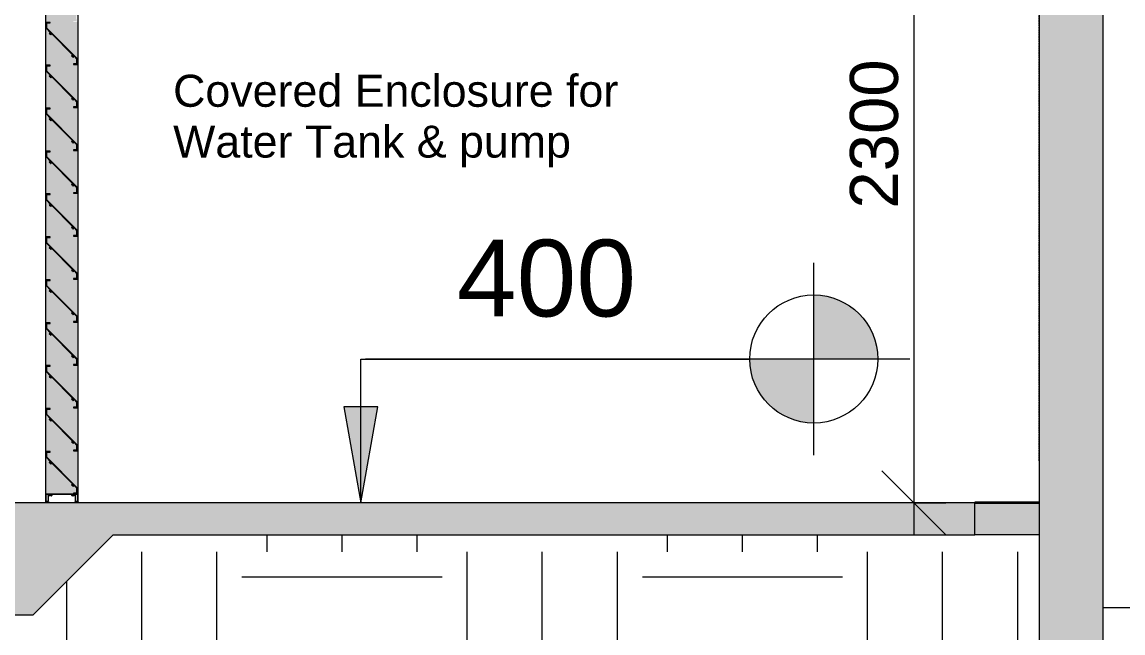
# Model space of a CAD drawing. Header units: millimetres. Extents: x -25665 to 25841, y -6376 to 15610.
# Drawn here: x 9747 to 13184, y -7 to 1902 of the extents above; entities that cross this region are included whole.
import ezdxf

# ---------------------------------------------------------------- set-up
doc = ezdxf.new("R2010")
doc.units = ezdxf.units.MM
doc.linetypes.add('Hidden', pattern=[7.14375, 4.7625, -2.38125])
for name, color, linetype, lineweight in [('A-ANNO-DIMS', 211, 'Continuous', 9), ('A-ANNO-DIMS-100', 211, 'Continuous', 9), ('A-DETL-GENF', 92, 'Continuous', 9), ('A-DETL-HDLN', 90, 'Hidden', 9), ('A-DETL-THIN', 151, 'Continuous', 9), ('A-FLOR', 192, 'Continuous', 9), ('A-FLOR-PATT', 8, 'Continuous', 35), ('A-GLAZ', 151, 'Continuous', 9), ('A-WALL', 113, 'Continuous', 9), ('G-ANNO-DIMS', 111, 'Continuous', 9), ('G-ANNO-TEXT', 231, 'Continuous', 9)]:
    doc.layers.add(name, color=color, linetype=linetype, lineweight=lineweight)
doc.styles.add('Arial_2', font='arial.ttf', dxfattribs={"height": 240})
doc.styles.add('Arial_4', font='arial.ttf', dxfattribs={"height": 150})
doc.styles.add('Arial_7', font='arial.ttf', dxfattribs={"height": 100})
doc.dimstyles.new('100', dxfattribs={"dimscale": 304.8, "dimtxt": 153.03891, "dimasz": 0.656168, "dimexe": 0.328084, "dimexo": 0.0625, "dimgap": 0.016404, "dimtad": 1, "dimdec": 0, "dimzin": 0, "dimdsep": 46, "dimtxsty": 'Arial_4', "dimblk1": 'OBLIQUE', "dimblk2": 'OBLIQUE', "dimsah": 1, "dimcen": 0.09, "dimdle": 0.328084, "dimazin": 0, "dimtfac": 1, "dimtdec": 4, "dimtix": 1, "dimtmove": 0, "dimatfit": 3, "dimfxl": 0.328084, "dimfxlon": 1, "dimtvp": 1, "dimtolj": 1, "dimtzin": 0, "dimarcsym": 2})

# ---------------------------------------------------------------- blocks, each defined once
blk = doc.blocks.new('415_Series_Aluminium_Louvres_3183 - 875-675922-Section - D')
at = {"layer": 'A-GLAZ', "lineweight": 18}
h = blk.add_hatch(color=50, dxfattribs=at)
h.paths.add_polyline_path([(9827, 405.3), (9829.6, 405.3), (9829.6, 426.1), (9822.9, 426.1), (9822.9, 405.3)])
h.paths.add_polyline_path([(9822.9, 2573.9), (9829.6, 2573.9), (9829.6, 2594.7), (9822.9, 2594.7), (9822.9, 2577.7)])
h = blk.add_hatch(color=50, dxfattribs=at)
h.paths.add_polyline_path([(9913.2, 405.3), (9919.9, 405.3), (9919.9, 426.1), (9913.2, 426.1), (9913.2, 419.4)])
h.paths.add_polyline_path([(9919.9, 2573.9), (9919.9, 2594.7), (9913.2, 2594.7), (9913.2, 2573.9), (9916.2, 2573.9)])
h = blk.add_hatch(color=50, dxfattribs=at)
h.paths.add_polyline_path([(9910, 454.2), (9906.8, 451), (9907.7, 453.9)])
h.paths.add_polyline_path([(9905.1, 459.1), (9904.8, 456.5), (9902, 455.9)])
h.paths.add_polyline_path([(9825.1, 542.2), (9832.1, 532.3), (9823.1, 542.2), (9823.1, 560.4), (9835.1, 560.4), (9835.1, 558.4), (9825.1, 558.4)])
h.paths.add_polyline_path([(9919.6, 447.4), (9902, 462.2), (9835.3, 529.7), (9825.9, 541.4), (9917.6, 449.4)])
h.paths.add_polyline_path([(9820.6, 428.4), (9907.6, 428.4), (9907.7, 430.4), (9917.6, 430.4), (9916.7, 447.4), (9910.7, 454.2), (9919.6, 446.6), (9919.9, 428.4), (9922.2, 428.4), (9922.2, 2571.6), (9835.1, 2571.6), (9835.1, 2569.6), (9825.1, 2569.6), (9825.7, 2552.6), (9832.1, 2543.5), (9823.1, 2553.4), (9822.9, 2571.6), (9820.6, 2571.6), (9820.6, 521.8)])
h.paths.add_polyline_path([(9837, 521.1), (9837.5, 524), (9840.1, 524.3), (9837.6, 521.8)])
h.paths.add_polyline_path([(9832.1, 526), (9835.3, 529.1), (9834.9, 526.5)])
h.paths.add_polyline_path([(9910, 588.3), (9906.8, 585.1), (9907.7, 588)])
h.paths.add_polyline_path([(9905.1, 593.1), (9904.8, 590.5), (9902, 590)])
h.paths.add_polyline_path([(9825.1, 676.3), (9833.3, 665.2), (9823.1, 676.3), (9823.1, 694.5), (9835.1, 694.5), (9835.1, 692.5), (9825.1, 692.5)])
h.paths.add_polyline_path([(9919.6, 581.5), (9904.8, 593.5), (9834.1, 665.2), (9825.9, 675.5), (9917.6, 583.5)])
h.paths.add_polyline_path([(9907.6, 562.5), (9907.6, 564.5), (9917.6, 564.5), (9916.7, 581.5), (9910.7, 588.3), (9919.6, 580.7), (9919.6, 562.5), (9916.2, 562.5)])
h.paths.add_polyline_path([(9837, 655.2), (9837.5, 658), (9840.1, 658.4)])
h.paths.add_polyline_path([(9832.1, 660.1), (9835.3, 663.2), (9834.9, 660.6)])
h.paths.add_polyline_path([(9910, 722.4), (9906.8, 719.2), (9907.7, 722.1)])
h.paths.add_polyline_path([(9905.1, 727.2), (9904.8, 724.6), (9902, 724.1)])
h.paths.add_polyline_path([(9825.1, 810.4), (9832.1, 800.5), (9823.1, 810.4), (9823.1, 828.6), (9835.1, 828.6), (9835.1, 826.6), (9825.1, 826.6)])
h.paths.add_polyline_path([(9919.6, 715.6), (9902, 730.4), (9835.3, 797.9), (9826.8, 808.6), (9917.6, 717.6)])
h.paths.add_polyline_path([(9919.6, 696.6), (9907.6, 696.6), (9907.6, 698.6), (9917.6, 698.6), (9916.7, 715.6), (9910.7, 722.4), (9919.6, 714.7), (9919.6, 698.6)])
h.paths.add_polyline_path([(9837, 789.3), (9837.5, 792.1), (9840.1, 792.4)])
h.paths.add_polyline_path([(9832.1, 794.2), (9835.3, 797.3), (9834.9, 794.7)])
h.paths.add_polyline_path([(9910, 856.4), (9906.8, 853.3), (9907.7, 856.1)])
h.paths.add_polyline_path([(9905.1, 861.3), (9904.8, 858.7), (9902, 858.1)])
h.paths.add_polyline_path([(9825.1, 944.5), (9832.1, 934.6), (9823.1, 944.5), (9823.1, 962.6), (9835.1, 962.6), (9835.1, 960.6), (9825.1, 960.6), (9825.1, 952.1)])
h.paths.add_polyline_path([(9919.6, 849.6), (9902, 864.5), (9835.3, 931.9), (9825.9, 943.6), (9917.6, 851.6)])
h.paths.add_polyline_path([(9916.2, 830.6), (9907.6, 830.6), (9907.7, 832.6), (9917.6, 832.6), (9916.7, 849.6), (9910.7, 856.4), (9919.6, 848.8), (9919.6, 830.6), (9917.6, 830.6)])
h.paths.add_polyline_path([(9837, 923.4), (9837.5, 926.2), (9840.1, 926.5)])
h.paths.add_polyline_path([(9832.1, 928.2), (9835.3, 931.4), (9834.9, 928.8)])
h.paths.add_polyline_path([(9910, 990.5), (9906.8, 987.4), (9907.7, 990.2)])
h.paths.add_polyline_path([(9905.1, 995.4), (9904.8, 992.8), (9902, 992.2)])
h.paths.add_polyline_path([(9825.1, 1078.5), (9832.1, 1068.6), (9823.1, 1078.5), (9823.1, 1096.7), (9835.1, 1096.7), (9835.1, 1094.7), (9825.1, 1094.7)])
h.paths.add_polyline_path([(9919.6, 983.7), (9902, 998.6), (9835.3, 1066), (9825.9, 1077.7), (9917.6, 985.7)])
h.paths.add_polyline_path([(9907.7, 964.7), (9907.6, 964.7), (9907.7, 966.7), (9917.6, 966.7), (9916.7, 983.7), (9910.7, 990.5), (9919.6, 982.9), (9919.6, 964.7), (9910, 964.7)])
h.paths.add_polyline_path([(9837, 1057.4), (9837.5, 1060.3), (9840.1, 1060.6)])
h.paths.add_polyline_path([(9832.1, 1062.3), (9835.3, 1065.5), (9834.9, 1062.9)])
h.paths.add_polyline_path([(9910, 1124.6), (9906.8, 1121.4), (9907.7, 1124.3)])
h.paths.add_polyline_path([(9905.1, 1129.5), (9904.8, 1126.9), (9902, 1126.3)])
h.paths.add_polyline_path([(9825.1, 1212.6), (9832.1, 1202.7), (9823.1, 1212.6), (9823.1, 1230.8), (9835.1, 1230.8), (9835.1, 1228.8), (9825.1, 1228.8)])
h.paths.add_polyline_path([(9919.6, 1117.8), (9902, 1132.6), (9835.3, 1200.1), (9825.9, 1211.8), (9917.6, 1119.8)])
h.paths.add_polyline_path([(9907.6, 1098.8), (9907.7, 1100.8), (9917.6, 1100.8), (9916.7, 1117.8), (9910.7, 1124.6), (9919.6, 1117), (9919.6, 1098.8), (9907.7, 1098.8)])
h.paths.add_polyline_path([(9837, 1191.5), (9837.5, 1194.4), (9840.1, 1194.7)])
h.paths.add_polyline_path([(9832.1, 1196.4), (9835.3, 1199.5), (9834.9, 1196.9)])
h.paths.add_polyline_path([(9910, 1258.7), (9906.8, 1255.5), (9907.7, 1258.4)])
h.paths.add_polyline_path([(9905.1, 1263.5), (9904.8, 1260.9), (9902, 1260.4), (9904.5, 1262.9)])
h.paths.add_polyline_path([(9825.1, 1346.7), (9834.3, 1334.6), (9823.1, 1346.7), (9823.1, 1364.9), (9835.1, 1364.9), (9835.1, 1362.9), (9825.1, 1362.9)])
h.paths.add_polyline_path([(9919.6, 1251.9), (9902, 1266.7), (9835, 1334.6), (9825.9, 1345.9), (9917.6, 1253.9)])
h.paths.add_polyline_path([(9916.2, 1232.9), (9907.6, 1232.9), (9907.6, 1234.9), (9917.6, 1234.9), (9916.7, 1251.9), (9910.7, 1258.7), (9919.6, 1251.1), (9919.6, 1232.9), (9917.6, 1232.9)])
h.paths.add_polyline_path([(9837, 1325.6), (9837.5, 1328.4), (9840.1, 1328.8)])
h.paths.add_polyline_path([(9832.1, 1330.5), (9835.3, 1333.6), (9834.9, 1331)])
h.paths.add_polyline_path([(9910, 1392.8), (9906.8, 1389.6), (9907.7, 1392.5)])
h.paths.add_polyline_path([(9905.1, 1397.6), (9904.8, 1395), (9902, 1394.5)])
h.paths.add_polyline_path([(9825.1, 1480.8), (9832.1, 1470.9), (9823.1, 1480.8), (9823.1, 1499), (9835.1, 1499), (9835.1, 1497), (9825.1, 1497)])
h.paths.add_polyline_path([(9919.6, 1386), (9902, 1400.8), (9835.3, 1468.3), (9827.8, 1478), (9917.6, 1388)])
h.paths.add_polyline_path([(9907.6, 1367), (9907.6, 1369), (9917.6, 1369), (9916.7, 1386), (9910.7, 1392.8), (9919.6, 1385.1), (9919.6, 1367), (9916.2, 1367)])
h.paths.add_polyline_path([(9837, 1459.7), (9837.5, 1462.5), (9840.1, 1462.8)])
h.paths.add_polyline_path([(9832.1, 1464.6), (9835.3, 1467.7), (9834.9, 1465.1)])
h.paths.add_polyline_path([(9910, 1526.8), (9906.8, 1523.7), (9907.7, 1526.5)])
h.paths.add_polyline_path([(9905.1, 1531.7), (9904.8, 1529.1), (9902, 1528.5)])
h.paths.add_polyline_path([(9825.1, 1614.9), (9832.1, 1605), (9823.1, 1614.9), (9823.1, 1633), (9835.1, 1633), (9835.1, 1631), (9825.1, 1631), (9825.1, 1621.5)])
h.paths.add_polyline_path([(9919.6, 1520), (9902, 1534.9), (9835.3, 1602.3), (9825.9, 1614), (9917.6, 1522)])
h.paths.add_polyline_path([(9916.2, 1501), (9907.6, 1501.9), (9907.7, 1503), (9917.6, 1503), (9916.7, 1520), (9912, 1525.8), (9919.6, 1519.2), (9919.6, 1501), (9917.6, 1501)])
h.paths.add_polyline_path([(9837, 1593.8), (9837.5, 1596.6), (9840.1, 1596.9)])
h.paths.add_polyline_path([(9832.1, 1598.6), (9835.3, 1601.8), (9834.9, 1599.2)])
h.paths.add_polyline_path([(9910, 1660.9), (9906.8, 1657.8), (9907.7, 1660.6)])
h.paths.add_polyline_path([(9905.1, 1665.8), (9904.8, 1663.2), (9902, 1662.6)])
h.paths.add_polyline_path([(9825.1, 1748.9), (9832.1, 1739), (9823.1, 1748.9), (9823.1, 1767.1), (9835.1, 1767.1), (9835.1, 1765.1), (9825.1, 1764.9)])
h.paths.add_polyline_path([(9919.6, 1654.1), (9901.7, 1669.3), (9835.3, 1736.4), (9825.9, 1748.1), (9917.6, 1656.1)])
h.paths.add_polyline_path([(9919.6, 1635.1), (9907.6, 1635.1), (9907.7, 1637.1), (9917.6, 1637.1), (9916.7, 1654.1), (9910.7, 1660.9), (9919.6, 1653.3), (9919.6, 1637.1)])
h.paths.add_polyline_path([(9837, 1727.8), (9837.5, 1730.7), (9840.1, 1731)])
h.paths.add_polyline_path([(9832.1, 1732.7), (9835.3, 1735.9), (9834.9, 1733.3)])
h.paths.add_polyline_path([(9910, 1795), (9906.8, 1791.8), (9907.7, 1794.7)])
h.paths.add_polyline_path([(9905.1, 1799.9), (9904.8, 1797.3), (9902, 1796.7)])
h.paths.add_polyline_path([(9825.1, 1883), (9832.1, 1873.1), (9823.1, 1883), (9823.1, 1901.2), (9835.1, 1901.2), (9835.1, 1899.2), (9825.1, 1899.2)])
h.paths.add_polyline_path([(9919.6, 1788.2), (9902, 1803), (9835.3, 1870.5), (9825.9, 1882.2), (9917.6, 1790.2)])
h.paths.add_polyline_path([(9907.6, 1769.2), (9907.7, 1771.2), (9917.6, 1771.2), (9916.7, 1788.2), (9910.7, 1795), (9919.6, 1787.4), (9919.6, 1769.2), (9907.7, 1769.2)])
h.paths.add_polyline_path([(9837, 1861.9), (9837.5, 1864.8), (9840.1, 1865.1)])
h.paths.add_polyline_path([(9832.1, 1866.8), (9835.3, 1869.9), (9834.9, 1867.3)])
h.paths.add_polyline_path([(9910, 1929.1), (9906.8, 1925.9), (9907.7, 1928.8)])
h.paths.add_polyline_path([(9905.1, 1933.9), (9904.8, 1931.3), (9903.4, 1932.2)])
h.paths.add_polyline_path([(9825.1, 2017.1), (9832.1, 2007.2), (9823.1, 2017.1), (9823.1, 2035.3), (9835.1, 2035.3), (9835.1, 2033.3), (9825.1, 2033.3)])
h.paths.add_polyline_path([(9919.6, 1922.3), (9902, 1937.1), (9835.3, 2004.6), (9825.9, 2016.3), (9917.6, 1924.3)])
h.paths.add_polyline_path([(9916.2, 1903.3), (9907.6, 1903.3), (9907.6, 1905.3), (9917.6, 1905.3), (9916.7, 1922.3), (9910.7, 1929.1), (9919.6, 1921.5), (9919.6, 1903.3), (9917.6, 1903.3)])
h.paths.add_polyline_path([(9837, 1996), (9837.5, 1998.8), (9840.1, 1999.2)])
h.paths.add_polyline_path([(9832.1, 2000.9), (9835.3, 2004), (9834.9, 2001.4)])
h.paths.add_polyline_path([(9910, 2063.2), (9906.8, 2060), (9907.7, 2062.9)])
h.paths.add_polyline_path([(9905.1, 2068), (9904.8, 2065.4), (9902, 2064.9)])
h.paths.add_polyline_path([(9825.1, 2151.2), (9832.1, 2141.3), (9823.1, 2151.2), (9823.1, 2169.4), (9835.1, 2169.4), (9835.1, 2167.4), (9825.1, 2167.4)])
h.paths.add_polyline_path([(9919.6, 2056.4), (9902, 2071.2), (9835.3, 2138.7), (9828.8, 2147.4), (9917.6, 2058.4)])
h.paths.add_polyline_path([(9916.2, 2037.4), (9907.6, 2037.4), (9907.6, 2039.4), (9917.6, 2039.4), (9916.7, 2056.4), (9910.7, 2063.2), (9919.6, 2055.5), (9919.6, 2037.4), (9917.6, 2037.4)])
h.paths.add_polyline_path([(9837, 2130.1), (9837.5, 2132.9), (9840.1, 2133.2)])
h.paths.add_polyline_path([(9832.1, 2135), (9835.3, 2138.1), (9834.9, 2135.5)])
h.paths.add_polyline_path([(9910, 2197.2), (9907, 2195.2), (9907.7, 2196.9)])
h.paths.add_polyline_path([(9905.1, 2202.1), (9904.8, 2199.5), (9902, 2198.9)])
h.paths.add_polyline_path([(9825.1, 2285.3), (9832.1, 2275.4), (9823.1, 2285.3), (9823.1, 2303.4), (9835.1, 2303.4), (9835.1, 2301.4), (9825.1, 2301.4), (9825.1, 2290.8)])
h.paths.add_polyline_path([(9919.6, 2190.4), (9902, 2205.3), (9835.3, 2272.7), (9825.9, 2284.4), (9917.6, 2192.4)])
h.paths.add_polyline_path([(9907.7, 2171.4), (9907.6, 2171.4), (9907.7, 2173.4), (9917.6, 2173.4), (9916.7, 2190.4), (9913.3, 2195.2), (9919.6, 2189.6), (9919.6, 2171.4), (9910, 2171.4)])
h.paths.add_polyline_path([(9837, 2264.2), (9837.5, 2267), (9840.1, 2267.3)])
h.paths.add_polyline_path([(9832.1, 2269), (9835.3, 2272.2), (9834.9, 2269.6)])
h.paths.add_polyline_path([(9910, 2331.3), (9906.8, 2328.2), (9907.7, 2331)])
h.paths.add_polyline_path([(9905.1, 2336.2), (9904.8, 2333.6), (9902, 2333)])
h.paths.add_polyline_path([(9825.1, 2419.3), (9832.1, 2409.4), (9823.1, 2419.3), (9823.1, 2437.5), (9835.1, 2437.5), (9835.1, 2435.5), (9825.1, 2435.5), (9825.1, 2434.3)])
h.paths.add_polyline_path([(9919.6, 2324.5), (9902.7, 2338.6), (9835.3, 2406.8), (9825.9, 2418.5), (9917.6, 2326.5)])
h.paths.add_polyline_path([(9919.6, 2305.5), (9907.6, 2305.5), (9907.7, 2307.5), (9917.6, 2307.5), (9916.7, 2324.5), (9910.7, 2331.3), (9919.6, 2323.7), (9919.6, 2307.5)])
h.paths.add_polyline_path([(9837, 2398.2), (9837.5, 2401.1), (9840.1, 2401.4)])
h.paths.add_polyline_path([(9832.1, 2403.1), (9835.3, 2406.3), (9834.9, 2403.7)])
h.paths.add_polyline_path([(9910, 2465.4), (9906.8, 2462.2), (9907.7, 2465.1)])
h.paths.add_polyline_path([(9905.1, 2470.3), (9904.8, 2467.7), (9902, 2467.1)])
h.paths.add_polyline_path([(9919.6, 2458.6), (9902, 2473.4), (9835.3, 2540.9), (9825.9, 2552.6), (9917.6, 2460.6)])
h.paths.add_polyline_path([(9910, 2439.6), (9907.6, 2439.6), (9907.7, 2441.6), (9917.6, 2441.6), (9916.7, 2458.6), (9910.7, 2465.4), (9919.6, 2457.8), (9919.6, 2439.6), (9917.6, 2439.6)])
h.paths.add_polyline_path([(9837, 2532.3), (9837.5, 2535.2), (9840.1, 2535.5)])
h.paths.add_polyline_path([(9832.1, 2537.2), (9835.3, 2540.3), (9834.9, 2537.7)])
h = blk.add_hatch(color=50, dxfattribs=at)
h.paths.add_polyline_path([(9837.9, 423.1), (9838.3, 424.4), (9837.9, 423.5)])
h.paths.add_polyline_path([(9834.6, 2573.9), (9835, 2573.9), (9834.6, 2575.6)])
h = blk.add_hatch(color=50, dxfattribs=at)
h.paths.add_polyline_path([(9907.7, 423.1), (9908.1, 424.4), (9907.7, 423.5)])
h.paths.add_polyline_path([(9908, 2573.9), (9908.1, 2574.3), (9907.7, 2573.9)])
h = blk.add_hatch(color=50, dxfattribs=at)
h.paths.add_polyline_path([(9912.6, 404.7), (9913.2, 405.3), (9912.6, 404.8)])
h.paths.add_polyline_path([(9913, 2573.9), (9913.2, 2573.9), (9912.9, 2573.9)])
at = {"layer": 'A-GLAZ'}
for p, q in [((9820.6, 2571.6), (9820.6, 428.4)), ((9922.2, 428.4), (9922.2, 2571.6)), ((9830.1, 404.7), (9830.1, 426.1)), ((9833, 426.1), (9833, 424.3)), ((9835.2, 422.6), (9835.2, 426.1)), ((9837.7, 426.1), (9837.7, 422.6)), ((9839.9, 424.3), (9839.9, 426.1)), ((9902.9, 426.1), (9902.9, 424.3)), ((9905, 422.6), (9905, 426.1)), ((9907.6, 426.1), (9907.6, 422.6)), ((9909.7, 424.3), (9909.7, 426.1)), ((9912.6, 426.1), (9912.6, 404.7)), ((9826.7, 404.2), (9827, 403)), ((9827, 403), (9827, 404.3)), ((9915.8, 403), (9915.8, 404.3)), ((9915.8, 403), (9916.1, 404.2))]:
    blk.add_line(p, q, dxfattribs=at)
at = {"layer": 'A-GLAZ', "lineweight": 18}
for p, q in [((9835.1, 1901.2), (9823.1, 1901.2)), ((9823.1, 1901.2), (9823.1, 1882.2)), ((9825.1, 1883), (9825.1, 1899.2)), ((9825.1, 1899.2), (9835.1, 1899.2)), ((9835.1, 1899.2), (9835.1, 1901.2)), ((9823.1, 1882.2), (9835.3, 1869.9)), ((9919.6, 1788.2), (9825.1, 1883)), ((9835.3, 1869.9), (9832.1, 1866.8)), ((9832.1, 1866.8), (9833, 1865.9)), ((9836.1, 1862.8), (9837, 1861.9)), ((9840.1, 1865.1), (9837, 1861.9)), ((9840.1, 1865.1), (9905.1, 1799.9)), ((9905.1, 1799.9), (9902, 1796.7)), ((9902, 1796.7), (9902.8, 1795.8)), ((9905.9, 1792.7), (9906.8, 1791.8)), ((9906.8, 1791.8), (9910, 1795)), ((9910, 1795), (9917.6, 1787.4)), ((9917.6, 1787.4), (9917.6, 1771.2)), ((9919.6, 1769.2), (9919.6, 1788.2)), ((9835.1, 1767.1), (9823.1, 1767.1)), ((9823.1, 1767.1), (9823.1, 1748.1)), ((9825.1, 1748.9), (9825.1, 1765.1)), ((9825.1, 1765.1), (9835.1, 1765.1)), ((9835.1, 1765.1), (9835.1, 1767.1)), ((9917.6, 1771.2), (9907.6, 1771.2)), ((9907.6, 1771.2), (9907.6, 1769.2)), ((9907.6, 1769.2), (9919.6, 1769.2)), ((9823.1, 1748.1), (9835.3, 1735.9)), ((9919.6, 1654.1), (9825.1, 1748.9)), ((9835.3, 1735.9), (9832.1, 1732.7)), ((9832.1, 1732.7), (9833, 1731.8)), ((9836.1, 1728.7), (9837, 1727.8)), ((9840.1, 1731), (9837, 1727.8)), ((9840.1, 1731), (9905.1, 1665.8)), ((9905.1, 1665.8), (9902, 1662.6)), ((9902, 1662.6), (9902.8, 1661.8)), ((9905.9, 1658.6), (9906.8, 1657.8)), ((9906.8, 1657.8), (9910, 1660.9)), ((9910, 1660.9), (9917.6, 1653.3)), ((9917.6, 1653.3), (9917.6, 1637.1)), ((9919.6, 1635.1), (9919.6, 1654.1)), ((9835.1, 1633), (9823.1, 1633)), ((9823.1, 1633), (9823.1, 1614)), ((9825.1, 1614.9), (9825.1, 1631)), ((9825.1, 1631), (9835.1, 1631)), ((9835.1, 1631), (9835.1, 1633)), ((9917.6, 1637.1), (9907.6, 1637.1)), ((9907.6, 1637.1), (9907.6, 1635.1)), ((9907.6, 1635.1), (9919.6, 1635.1)), ((9823.1, 1614), (9835.3, 1601.8)), ((9919.6, 1520), (9825.1, 1614.9)), ((9835.3, 1601.8), (9832.1, 1598.6)), ((9832.1, 1598.6), (9833, 1597.8)), ((9836.1, 1594.6), (9837, 1593.8)), ((9840.1, 1596.9), (9837, 1593.8)), ((9840.1, 1596.9), (9905.1, 1531.7)), ((9905.1, 1531.7), (9902, 1528.5)), ((9902, 1528.5), (9902.8, 1527.7)), ((9905.9, 1524.5), (9906.8, 1523.7)), ((9906.8, 1523.7), (9910, 1526.8)), ((9910, 1526.8), (9917.6, 1519.2)), ((9917.6, 1519.2), (9917.6, 1503)), ((9919.6, 1501), (9919.6, 1520)), ((9835.1, 1499), (9823.1, 1499)), ((9823.1, 1499), (9823.1, 1480)), ((9823.1, 1480), (9835.3, 1467.7)), ((9825.1, 1480.8), (9825.1, 1497)), ((9825.1, 1497), (9835.1, 1497)), ((9919.6, 1386), (9825.1, 1480.8)), ((9835.1, 1497), (9835.1, 1499)), ((9917.6, 1503), (9907.6, 1503)), ((9907.6, 1503), (9907.6, 1501)), ((9907.6, 1501), (9919.6, 1501)), ((9835.3, 1467.7), (9832.1, 1464.6)), ((9832.1, 1464.6), (9833, 1463.7)), ((9836.1, 1460.6), (9837, 1459.7)), ((9840.1, 1462.8), (9837, 1459.7)), ((9840.1, 1462.8), (9905.1, 1397.6)), ((9905.1, 1397.6), (9902, 1394.5)), ((9902, 1394.5), (9902.8, 1393.6)), ((9905.9, 1390.5), (9906.8, 1389.6)), ((9906.8, 1389.6), (9910, 1392.8)), ((9910, 1392.8), (9917.6, 1385.1)), ((9917.6, 1385.1), (9917.6, 1369)), ((9919.6, 1367), (9919.6, 1386)), ((9835.1, 1364.9), (9823.1, 1364.9)), ((9823.1, 1364.9), (9823.1, 1345.9)), ((9823.1, 1345.9), (9835.3, 1333.6)), ((9825.1, 1346.7), (9825.1, 1362.9)), ((9825.1, 1362.9), (9835.1, 1362.9)), ((9919.6, 1251.9), (9825.1, 1346.7)), ((9835.1, 1362.9), (9835.1, 1364.9)), ((9917.6, 1369), (9907.6, 1369)), ((9907.6, 1369), (9907.6, 1367)), ((9907.6, 1367), (9919.6, 1367)), ((9835.3, 1333.6), (9832.1, 1330.5)), ((9832.1, 1330.5), (9833, 1329.6)), ((9836.1, 1326.5), (9837, 1325.6)), ((9840.1, 1328.8), (9837, 1325.6)), ((9840.1, 1328.8), (9905.1, 1263.5)), ((9905.1, 1263.5), (9902, 1260.4)), ((9902, 1260.4), (9902.8, 1259.5)), ((9905.9, 1256.4), (9906.8, 1255.5)), ((9906.8, 1255.5), (9910, 1258.7)), ((9910, 1258.7), (9917.6, 1251.1)), ((9917.6, 1251.1), (9917.6, 1234.9)), ((9919.6, 1232.9), (9919.6, 1251.9)), ((9835.1, 1230.8), (9823.1, 1230.8)), ((9823.1, 1230.8), (9823.1, 1211.8)), ((9823.1, 1211.8), (9835.3, 1199.5)), ((9825.1, 1212.6), (9825.1, 1228.8)), ((9825.1, 1228.8), (9835.1, 1228.8)), ((9919.6, 1117.8), (9825.1, 1212.6)), ((9835.1, 1228.8), (9835.1, 1230.8)), ((9917.6, 1234.9), (9907.6, 1234.9)), ((9907.6, 1234.9), (9907.6, 1232.9)), ((9907.6, 1232.9), (9919.6, 1232.9)), ((9835.3, 1199.5), (9832.1, 1196.4)), ((9832.1, 1196.4), (9833, 1195.5)), ((9836.1, 1192.4), (9837, 1191.5)), ((9840.1, 1194.7), (9837, 1191.5)), ((9840.1, 1194.7), (9905.1, 1129.5)), ((9905.1, 1129.5), (9902, 1126.3)), ((9902, 1126.3), (9902.8, 1125.4)), ((9905.9, 1122.3), (9906.8, 1121.4)), ((9906.8, 1121.4), (9910, 1124.6)), ((9917.6, 1100.8), (9907.6, 1100.8)), ((9907.6, 1100.8), (9907.6, 1098.8)), ((9910, 1124.6), (9917.6, 1117)), ((9917.6, 1117), (9917.6, 1100.8)), ((9919.6, 1098.8), (9919.6, 1117.8)), ((9835.1, 1096.7), (9823.1, 1096.7)), ((9823.1, 1096.7), (9823.1, 1077.7)), ((9823.1, 1077.7), (9835.3, 1065.5)), ((9825.1, 1078.5), (9825.1, 1094.7)), ((9825.1, 1094.7), (9835.1, 1094.7)), ((9919.6, 983.7), (9825.1, 1078.5)), ((9835.1, 1094.7), (9835.1, 1096.7)), ((9907.6, 1098.8), (9919.6, 1098.8)), ((9835.3, 1065.5), (9832.1, 1062.3)), ((9832.1, 1062.3), (9833, 1061.4)), ((9836.1, 1058.3), (9837, 1057.4)), ((9840.1, 1060.6), (9837, 1057.4)), ((9840.1, 1060.6), (9905.1, 995.4)), ((9835.1, 962.6), (9823.1, 962.6)), ((9823.1, 962.6), (9823.1, 943.6)), ((9835.1, 960.6), (9835.1, 962.6)), ((9905.1, 995.4), (9902, 992.2)), ((9902, 992.2), (9902.8, 991.4)), ((9905.9, 988.2), (9906.8, 987.4)), ((9906.8, 987.4), (9910, 990.5)), ((9917.6, 966.7), (9907.6, 966.7)), ((9907.6, 966.7), (9907.6, 964.7)), ((9907.6, 964.7), (9919.6, 964.7)), ((9910, 990.5), (9917.6, 982.9)), ((9917.6, 982.9), (9917.6, 966.7)), ((9919.6, 964.7), (9919.6, 983.7)), ((9823.1, 943.6), (9835.3, 931.4)), ((9825.1, 944.5), (9825.1, 960.6)), ((9825.1, 960.6), (9835.1, 960.6)), ((9919.6, 849.6), (9825.1, 944.5)), ((9835.3, 931.4), (9832.1, 928.2)), ((9832.1, 928.2), (9833, 927.4)), ((9836.1, 924.2), (9837, 923.4)), ((9840.1, 926.5), (9837, 923.4)), ((9840.1, 926.5), (9905.1, 861.3)), ((9905.1, 861.3), (9902, 858.1)), ((9835.1, 828.6), (9823.1, 828.6)), ((9823.1, 828.6), (9823.1, 809.6)), ((9825.1, 810.4), (9825.1, 826.6)), ((9825.1, 826.6), (9835.1, 826.6)), ((9835.1, 826.6), (9835.1, 828.6)), ((9902, 858.1), (9902.8, 857.3)), ((9905.9, 854.1), (9906.8, 853.3)), ((9906.8, 853.3), (9910, 856.4)), ((9917.6, 832.6), (9907.6, 832.6)), ((9907.6, 832.6), (9907.6, 830.6)), ((9907.6, 830.6), (9919.6, 830.6)), ((9910, 856.4), (9917.6, 848.8)), ((9917.6, 848.8), (9917.6, 832.6)), ((9919.6, 830.6), (9919.6, 849.6)), ((9823.1, 809.6), (9835.3, 797.3)), ((9919.6, 715.6), (9825.1, 810.4)), ((9835.3, 797.3), (9832.1, 794.2)), ((9832.1, 794.2), (9833, 793.3)), ((9840.1, 792.4), (9837, 789.3)), ((9840.1, 792.4), (9905.1, 727.2)), ((9836.1, 790.2), (9837, 789.3)), ((9905.1, 727.2), (9902, 724.1)), ((9902, 724.1), (9902.8, 723.2)), ((9906.8, 719.2), (9910, 722.4)), ((9910, 722.4), (9917.6, 714.7)), ((9835.1, 694.5), (9823.1, 694.5)), ((9823.1, 694.5), (9823.1, 675.5)), ((9825.1, 676.3), (9825.1, 692.5)), ((9825.1, 692.5), (9835.1, 692.5)), ((9835.1, 692.5), (9835.1, 694.5)), ((9905.9, 720.1), (9906.8, 719.2)), ((9917.6, 698.6), (9907.6, 698.6)), ((9907.6, 698.6), (9907.6, 696.6)), ((9907.6, 696.6), (9919.6, 696.6)), ((9917.6, 714.7), (9917.6, 698.6)), ((9919.6, 696.6), (9919.6, 715.6)), ((9823.1, 675.5), (9835.3, 663.2)), ((9919.6, 581.5), (9825.1, 676.3)), ((9835.3, 663.2), (9832.1, 660.1)), ((9832.1, 660.1), (9833, 659.2)), ((9836.1, 656.1), (9837, 655.2)), ((9840.1, 658.4), (9837, 655.2)), ((9840.1, 658.4), (9905.1, 593.1)), ((9905.1, 593.1), (9902, 590)), ((9902, 590), (9902.8, 589.1)), ((9905.9, 586), (9906.8, 585.1)), ((9906.8, 585.1), (9910, 588.3)), ((9910, 588.3), (9917.6, 580.7)), ((9835.1, 560.4), (9823.1, 560.4)), ((9823.1, 560.4), (9823.1, 541.4)), ((9825.1, 542.2), (9825.1, 558.4)), ((9825.1, 558.4), (9835.1, 558.4)), ((9835.1, 558.4), (9835.1, 560.4)), ((9917.6, 564.5), (9907.6, 564.5)), ((9907.6, 564.5), (9907.6, 562.5)), ((9907.6, 562.5), (9919.6, 562.5)), ((9917.6, 580.7), (9917.6, 564.5)), ((9919.6, 562.5), (9919.6, 581.5)), ((9823.1, 541.4), (9835.3, 529.1)), ((9919.6, 447.4), (9825.1, 542.2)), ((9835.3, 529.1), (9832.1, 526)), ((9832.1, 526), (9833, 525.1)), ((9836.1, 522), (9837, 521.1)), ((9840.1, 524.3), (9837, 521.1)), ((9840.1, 524.3), (9905.1, 459.1)), ((9905.1, 459.1), (9902, 455.9)), ((9902, 455.9), (9902.8, 455)), ((9905.9, 451.9), (9906.8, 451)), ((9906.8, 451), (9910, 454.2)), ((9910, 454.2), (9917.6, 446.6)), ((9919.6, 428.4), (9919.6, 447.4)), ((9820.6, 428.4), (9922.2, 428.4)), ((9820.6, 428.4), (9820.6, 403)), ((9832.3, 426.1), (9822.9, 426.1)), ((9822.9, 405.3), (9822.9, 426.1)), ((9902.2, 426.1), (9840.5, 426.1)), ((9917.6, 430.4), (9907.6, 430.4)), ((9907.6, 430.4), (9907.6, 428.4)), ((9907.6, 428.4), (9919.6, 428.4)), ((9919.9, 426.1), (9910.4, 426.1)), ((9917.6, 446.6), (9917.6, 430.4)), ((9919.9, 426.1), (9919.9, 405.3)), ((9922.2, 403), (9922.2, 428.4)), ((9827, 403), (9820.6, 403)), ((9822.9, 405.3), (9829.6, 405.3)), ((9829.6, 404.2), (9826.7, 404.2)), ((9826.7, 404.2), (9827, 403)), ((9913.2, 405.3), (9919.9, 405.3)), ((9916.1, 404.2), (9913.2, 404.2)), ((9915.8, 403), (9916.1, 404.2)), ((9922.2, 403), (9915.8, 403))]:
    blk.add_line(p, q, dxfattribs=at)
for centre, radius, start, end in [((9833.6, 1866.6), 0.942, 224.8777, 352.2338), ((9836.4, 1866.2), 1.84, 277.5783, 172.2338), ((9836.8, 1863.5), 0.944, 97.5783, 224.8777), ((9903.5, 1796.5), 0.942, 224.8777, 352.2338), ((9906.3, 1796.1), 1.84, 277.5783, 172.2338), ((9906.6, 1793.4), 0.944, 97.5783, 224.8777), ((9833.6, 1732.5), 0.942, 224.8777, 352.2338), ((9836.4, 1732.1), 1.84, 277.5783, 172.2338), ((9836.8, 1729.4), 0.944, 97.5783, 224.8777), ((9903.5, 1662.4), 0.942, 224.8777, 352.2338), ((9906.3, 1662), 1.84, 277.5783, 172.2338), ((9906.6, 1659.3), 0.944, 97.5783, 224.8777), ((9833.6, 1598.4), 0.942, 224.8777, 352.2338), ((9836.4, 1598.1), 1.84, 277.5783, 172.2338), ((9836.8, 1595.3), 0.944, 97.5783, 224.8777), ((9903.5, 1528.3), 0.942, 224.8777, 352.2338), ((9906.3, 1528), 1.84, 277.5783, 172.2338), ((9906.6, 1525.2), 0.944, 97.5783, 224.8777), ((9833.6, 1464.4), 0.942, 224.8777, 352.2338), ((9836.4, 1464), 1.84, 277.5783, 172.2338), ((9836.8, 1461.2), 0.944, 97.5783, 224.8777), ((9903.5, 1394.3), 0.942, 224.8777, 352.2338), ((9906.3, 1393.9), 1.84, 277.5783, 172.2338), ((9906.6, 1391.1), 0.944, 97.5783, 224.8777), ((9833.6, 1330.3), 0.942, 224.8777, 352.2338), ((9836.4, 1329.9), 1.84, 277.5783, 172.2338), ((9836.8, 1327.1), 0.944, 97.5783, 224.8777), ((9903.5, 1260.2), 0.942, 224.8777, 352.2338), ((9906.3, 1259.8), 1.84, 277.5783, 172.2338), ((9906.6, 1257), 0.944, 97.5783, 224.8777), ((9833.6, 1196.2), 0.942, 224.8777, 352.2338), ((9836.4, 1195.8), 1.84, 277.5783, 172.2338), ((9836.8, 1193.1), 0.944, 97.5783, 224.8777), ((9903.5, 1126.1), 0.942, 224.8777, 352.2338), ((9906.3, 1125.7), 1.84, 277.5783, 172.2338), ((9906.6, 1123), 0.944, 97.5783, 224.8777), ((9833.6, 1062.1), 0.942, 224.8777, 352.2338), ((9836.4, 1061.7), 1.84, 277.5783, 172.2338), ((9836.8, 1059), 0.944, 97.5783, 224.8777), ((9903.5, 992), 0.942, 224.8777, 352.2338), ((9906.3, 991.6), 1.84, 277.5783, 172.2338), ((9906.6, 988.9), 0.944, 97.5783, 224.8777), ((9836.4, 927.7), 1.84, 277.5783, 172.2338), ((9833.6, 928), 0.942, 224.8777, 352.2338), ((9836.8, 924.9), 0.944, 97.5783, 224.8777), ((9906.3, 857.6), 1.84, 277.5783, 172.2338), ((9903.5, 857.9), 0.942, 224.8777, 352.2338), ((9906.6, 854.8), 0.944, 97.5783, 224.8777), ((9833.6, 794), 0.942, 224.8777, 352.2338), ((9836.4, 793.6), 1.84, 277.5783, 172.2338), ((9836.8, 790.8), 0.944, 97.5783, 224.8777), ((9903.5, 723.9), 0.942, 224.8777, 352.2338), ((9906.3, 723.5), 1.84, 277.5783, 172.2338), ((9906.6, 720.7), 0.944, 97.5783, 224.8777), ((9833.6, 659.9), 0.942, 224.8777, 352.2338), ((9836.4, 659.5), 1.84, 277.5783, 172.2338), ((9836.8, 656.7), 0.944, 97.5783, 224.8777), ((9903.5, 589.8), 0.942, 224.8777, 352.2338), ((9906.3, 589.4), 1.84, 277.5783, 172.2338), ((9906.6, 586.6), 0.944, 97.5783, 224.8777), ((9833.6, 525.8), 0.942, 224.8777, 352.2338), ((9836.4, 525.4), 1.84, 277.5783, 172.2338), ((9836.8, 522.7), 0.944, 97.5783, 224.8777), ((9903.5, 455.7), 0.942, 224.8777, 352.2338), ((9906.3, 455.3), 1.84, 277.5783, 172.2338), ((9906.6, 452.6), 0.944, 97.5783, 224.8777), ((9832.3, 425.3), 0.8, 345.7672, 90), ((9836.4, 424.3), 3.43, 165.7672, 218.2258), ((9834.4, 422.6), 0.795, 218.2258, 38.2258), ((9836.4, 424.3), 1.84, 321.7742, 218.2258), ((9838.5, 422.6), 0.795, 141.7742, 321.7742), ((9836.4, 424.3), 3.43, 321.7742, 14.2328), ((9840.5, 425.3), 0.8, 90, 194.2328), ((9902.2, 425.3), 0.8, 345.7672, 90), ((9906.3, 424.3), 3.43, 165.7672, 218.2258), ((9904.2, 422.6), 0.795, 218.2258, 38.2258), ((9906.3, 424.3), 1.84, 321.7742, 218.2258), ((9908.4, 422.6), 0.795, 141.7742, 321.7742), ((9906.3, 424.3), 3.43, 321.7742, 14.2328), ((9910.4, 425.3), 0.8, 90, 194.2328), ((9829.6, 404.7), 0.565, 270, 90), ((9913.2, 404.7), 0.565, 90, 270)]:
    blk.add_arc(centre, radius, start, end, dxfattribs=at)
at = {"layer": 'A-GLAZ'}
for points, knots in [([(9833.1, 425.1), (9833.1, 425.2), (9833.2, 425.3), (9833.1, 425.5), (9833.1, 425.6), (9833, 425.8), (9832.9, 425.9), (9832.7, 426), (9832.6, 426.1), (9832.6, 426.1)], [0, 0, 0, 0, 0.1428571, 0.25, 0.3571429, 0.4642857, 0.5714286, 0.7142857, 0.8571429, 0.8571429, 0.8571429, 0.8571429]), ([(9833.8, 422.1), (9833.6, 422.3), (9833.4, 422.7), (9833.2, 423.2), (9833.1, 423.5), (9833, 423.9), (9833, 424.5), (9833.1, 424.8), (9833.1, 425.1)], [0, 0, 0, 0, 0.25, 0.375, 0.5, 0.625, 0.75, 1, 1, 1, 1]), ([(9835, 423.1), (9835, 423.1), (9835.1, 423), (9835.2, 422.8), (9835.2, 422.6), (9835.2, 422.5), (9835.1, 422.3), (9835, 422.1), (9834.9, 422), (9834.7, 421.9), (9834.5, 421.8), (9834.3, 421.8), (9834.1, 421.9), (9833.9, 422), (9833.8, 422.1), (9833.8, 422.1)], [0, 0, 0, 0, 0.083333, 0.145833, 0.208333, 0.270833, 0.333333, 0.416667, 0.5, 0.583333, 0.666667, 0.75, 0.833333, 0.916667, 1, 1, 1, 1]), ([(9836, 426), (9835.8, 426), (9835.6, 425.9), (9835.4, 425.8), (9835.2, 425.6), (9835, 425.4), (9834.9, 425.3), (9834.8, 425.1), (9834.7, 424.9), (9834.6, 424.6), (9834.6, 424.4), (9834.6, 424.3), (9834.6, 424.2)], [0.5555556, 0.5555556, 0.5555556, 0.5555556, 0.6111111, 0.6388889, 0.6666667, 0.6944444, 0.7222222, 0.75, 0.7777778, 0.8055556, 0.8333333, 0.8611111, 0.8611111, 0.8611111, 0.8611111]), ([(9834.6, 423.9), (9834.6, 423.9), (9834.7, 423.7), (9834.8, 423.4), (9834.9, 423.2), (9835, 423.1)], [0.8888889, 0.8888889, 0.8888889, 0.8888889, 0.9166667, 0.9444444, 1, 1, 1, 1]), ([(9838.3, 424.2), (9838.3, 424.3), (9838.3, 424.4), (9838.3, 424.6), (9838.2, 424.9), (9838.1, 425.1), (9838, 425.3), (9837.9, 425.4), (9837.7, 425.6), (9837.5, 425.8), (9837.3, 425.9), (9837, 426), (9836.9, 426)], [0.1388889, 0.1388889, 0.1388889, 0.1388889, 0.1666667, 0.1944444, 0.2222222, 0.25, 0.2777778, 0.3055556, 0.3333333, 0.3611111, 0.3888889, 0.4444444, 0.4444444, 0.4444444, 0.4444444]), ([(9839.1, 422.1), (9839.1, 422.1), (9839, 422), (9838.8, 421.9), (9838.6, 421.8), (9838.4, 421.8), (9838.2, 421.9), (9838.1, 422), (9837.9, 422.1), (9837.8, 422.2), (9837.8, 422.4), (9837.7, 422.5), (9837.7, 422.7), (9837.8, 422.9), (9837.8, 423), (9837.9, 423.1)], [0, 0, 0, 0, 0.083333, 0.166667, 0.25, 0.333333, 0.416667, 0.479167, 0.541667, 0.625, 0.6875, 0.75, 0.8125, 0.875, 1, 1, 1, 1]), ([(9837.9, 423.1), (9838, 423.2), (9838.1, 423.4), (9838.2, 423.7), (9838.2, 423.9), (9838.3, 423.9)], [0, 0, 0, 0, 0.0555556, 0.0833333, 0.1111111, 0.1111111, 0.1111111, 0.1111111]), ([(9839.8, 425.1), (9839.8, 424.8), (9839.9, 424.5), (9839.9, 423.9), (9839.8, 423.5), (9839.7, 423.2), (9839.5, 422.7), (9839.3, 422.3), (9839.1, 422.1)], [0, 0, 0, 0, 0.25, 0.375, 0.5, 0.625, 0.75, 1, 1, 1, 1]), ([(9840.3, 426.1), (9840.3, 426.1), (9840.2, 426), (9840, 425.9), (9839.9, 425.8), (9839.8, 425.7), (9839.8, 425.5), (9839.7, 425.3), (9839.8, 425.2), (9839.8, 425.1)], [0.1428571, 0.1428571, 0.1428571, 0.1428571, 0.2857143, 0.3928571, 0.5, 0.6071429, 0.7142857, 0.8571429, 1, 1, 1, 1]), ([(9903, 425.1), (9903, 425.2), (9903, 425.3), (9903, 425.5), (9902.9, 425.6), (9902.9, 425.8), (9902.8, 425.9), (9902.6, 426), (9902.5, 426.1), (9902.4, 426.1)], [0, 0, 0, 0, 0.1428571, 0.25, 0.3571429, 0.4642857, 0.5714286, 0.7142857, 0.8571429, 0.8571429, 0.8571429, 0.8571429]), ([(9903.6, 422.1), (9903.4, 422.3), (9903.2, 422.7), (9903, 423.2), (9902.9, 423.5), (9902.9, 423.9), (9902.9, 424.5), (9902.9, 424.8), (9903, 425.1)], [0, 0, 0, 0, 0.25, 0.375, 0.5, 0.625, 0.75, 1, 1, 1, 1]), ([(9904.9, 423.1), (9904.9, 423.1), (9905, 423), (9905, 422.8), (9905, 422.6), (9905, 422.5), (9905, 422.3), (9904.9, 422.1), (9904.7, 422), (9904.5, 421.9), (9904.3, 421.8), (9904.1, 421.8), (9903.9, 421.9), (9903.7, 422), (9903.6, 422.1), (9903.6, 422.1)], [0, 0, 0, 0, 0.083333, 0.145833, 0.208333, 0.270833, 0.333333, 0.416667, 0.5, 0.583333, 0.666667, 0.75, 0.833333, 0.916667, 1, 1, 1, 1]), ([(9905.8, 426), (9905.7, 426), (9905.5, 425.9), (9905.2, 425.8), (9905, 425.6), (9904.9, 425.4), (9904.7, 425.3), (9904.6, 425.1), (9904.5, 424.9), (9904.5, 424.6), (9904.5, 424.4), (9904.5, 424.3), (9904.5, 424.2)], [0.5555556, 0.5555556, 0.5555556, 0.5555556, 0.6111111, 0.6388889, 0.6666667, 0.6944444, 0.7222222, 0.75, 0.7777778, 0.8055556, 0.8333333, 0.8611111, 0.8611111, 0.8611111, 0.8611111]), ([(9904.5, 423.9), (9904.5, 423.9), (9904.5, 423.7), (9904.6, 423.4), (9904.8, 423.2), (9904.9, 423.1)], [0.8888889, 0.8888889, 0.8888889, 0.8888889, 0.9166667, 0.9444444, 1, 1, 1, 1]), ([(9908.1, 424.2), (9908.1, 424.3), (9908.1, 424.4), (9908.1, 424.6), (9908, 424.9), (9908, 425.1), (9907.8, 425.3), (9907.7, 425.4), (9907.5, 425.6), (9907.4, 425.8), (9907.1, 425.9), (9906.9, 426), (9906.7, 426)], [0.1388889, 0.1388889, 0.1388889, 0.1388889, 0.1666667, 0.1944444, 0.2222222, 0.25, 0.2777778, 0.3055556, 0.3333333, 0.3611111, 0.3888889, 0.4444444, 0.4444444, 0.4444444, 0.4444444]), ([(9909, 422.1), (9908.9, 422.1), (9908.8, 422), (9908.7, 421.9), (9908.5, 421.8), (9908.3, 421.8), (9908.1, 421.9), (9907.9, 422), (9907.8, 422.1), (9907.7, 422.2), (9907.6, 422.4), (9907.6, 422.5), (9907.6, 422.7), (9907.6, 422.9), (9907.7, 423), (9907.7, 423.1)], [0, 0, 0, 0, 0.083333, 0.166667, 0.25, 0.333333, 0.416667, 0.479167, 0.541667, 0.625, 0.6875, 0.75, 0.8125, 0.875, 1, 1, 1, 1]), ([(9907.7, 423.1), (9907.8, 423.2), (9908, 423.4), (9908.1, 423.7), (9908.1, 423.9), (9908.1, 423.9)], [0, 0, 0, 0, 0.0555556, 0.0833333, 0.1111111, 0.1111111, 0.1111111, 0.1111111]), ([(9909.6, 425.1), (9909.7, 424.8), (9909.7, 424.5), (9909.7, 423.9), (9909.7, 423.5), (9909.6, 423.2), (9909.4, 422.7), (9909.2, 422.3), (9909, 422.1)], [0, 0, 0, 0, 0.25, 0.375, 0.5, 0.625, 0.75, 1, 1, 1, 1]), ([(9910.2, 426.1), (9910.1, 426.1), (9910, 426), (9909.9, 425.9), (9909.8, 425.8), (9909.7, 425.7), (9909.6, 425.5), (9909.6, 425.3), (9909.6, 425.2), (9909.6, 425.1)], [0.1428571, 0.1428571, 0.1428571, 0.1428571, 0.2857143, 0.3928571, 0.5, 0.6071429, 0.7142857, 0.8571429, 1, 1, 1, 1]), ([(9829.6, 405.3), (9829.6, 405.3), (9829.8, 405.3), (9829.9, 405.2), (9830, 405.1), (9830.1, 405), (9830.1, 404.8), (9830.1, 404.7), (9830.1, 404.5), (9830, 404.4), (9829.9, 404.3), (9829.8, 404.2), (9829.6, 404.2), (9829.6, 404.2)], [0, 0, 0, 0, 0.125, 0.208333, 0.291667, 0.375, 0.458333, 0.541667, 0.625, 0.708333, 0.791667, 0.875, 1, 1, 1, 1]), ([(9913.2, 404.2), (9913.1, 404.2), (9913, 404.2), (9912.8, 404.3), (9912.7, 404.4), (9912.7, 404.5), (9912.6, 404.7), (9912.6, 404.8), (9912.7, 405), (9912.7, 405.1), (9912.8, 405.2), (9913, 405.3), (9913.1, 405.3), (9913.2, 405.3)], [0, 0, 0, 0, 0.125, 0.208333, 0.291667, 0.375, 0.458333, 0.541667, 0.625, 0.708333, 0.791667, 0.875, 1, 1, 1, 1])]:
    blk.add_open_spline(points, degree=3, knots=knots, dxfattribs=at)
blk = doc.blocks.new('Spot Elevations - Standard-23738-Section - D')
at = {"layer": 'G-ANNO-DIMS'}
h = blk.add_hatch(color=256, dxfattribs=at)
edge = h.paths.add_edge_path()
edge.add_line((-4194.8, 9899.7), (-3994.8, 9899.7))
edge.add_arc((-4194.8, 9899.7), 200, 0, 90)
edge.add_line((-4194.8, 10099.7), (-4194.8, 9899.7))
h = blk.add_hatch(color=256, dxfattribs=at)
edge = h.paths.add_edge_path()
edge.add_line((-4194.8, 9899.7), (-4394.8, 9899.7))
edge.add_arc((-4194.8, 9899.7), 200, 180, 270)
edge.add_line((-4194.8, 9699.7), (-4194.8, 9899.7))
for p, q in [((-4194.8, 9599.7), (-4194.8, 10199.7)), ((-3894.8, 9899.7), (-5594.8, 9899.7))]:
    blk.add_line(p, q, dxfattribs=at)
blk.add_circle((-4194.8, 9899.7), 200, dxfattribs=at)
blk = doc.blocks.new('DIMBLOCK48-Section - D')
at = {"layer": 'A-ANNO-DIMS-100', "transparency": 16777216}
for p, q in [((12531.6, 2700), (12431.6, 2800)), ((12531.6, 2800), (12531.6, 300)), ((12631.6, 2700), (12431.6, 2700)), ((12531.6, 2700), (12631.6, 2600)), ((12531.6, 2700), (12631.6, 2700)), ((12531.6, 400), (12431.6, 500)), ((12631.6, 400), (12431.6, 400)), ((12531.6, 400), (12631.6, 300)), ((12531.6, 400), (12631.6, 400))]:
    blk.add_line(p, q, dxfattribs=at)
at = {"layer": 'A-ANNO-DIMS-100', "color": 0, "transparency": 16777216, "insert": (12331.9, 1319.3), "char_height": 150, "width": 553.765, "attachment_point": 1, "rotation": 90, "line_spacing_factor": 0.941778, "style": 'Arial_4'}
blk.add_mtext('2300', dxfattribs=at)
blk = doc.blocks.new('_Oblique')
at = {"color": 0, "linetype": 'ByBlock', "lineweight": -2}
blk.add_line((-0.5, -0.5), (0.5, 0.5), dxfattribs=at)

msp = doc.modelspace()

# ---------------------------------------------------------------- hatches: boundary and pattern name
at = {"layer": 'A-DETL-GENF'}
for points in [[(13047.2, -171.8), (13047.2, -123.2), (13122.2, -123.2), (13122.2, 2700), (12922.2, 2700), (12922.2, -123.2), (12982.2, -123.2), (12982.2, -63.2)], [(9782.2, 50), (10032.2, 300), (12722.2, 300), (12722.2, 400), (9622.2, 400), (9622.2, 50)]]:
    msp.add_hatch(color=253, dxfattribs=at).paths.add_polyline_path(points)
h = msp.add_hatch(dxfattribs=at)
h.set_pattern_fill('FP_19', color=253, style=0, pattern_type=2)
h.set_pattern_definition([(0, (-2066.66, 4700), (625, 625), [625, -625]), (0, (-2066.66, 4934.4), (625, 625), [625, -625]), (0, (-2066.66, 5168.75), (625, 625), [625, -625]), (90, (-1988.54, 5246.9), (-625, 625), [625, -625]), (90, (-1754.16, 5246.9), (-625, 625), [625, -625]), (90, (-1519.8, 5246.9), (-625, 625), [625, -625])])
h.paths.add_polyline_path([(12923.1, -1964.5), (14073.4, -1964.5), (14073.4, 71.5), (13122.2, 71.5), (13122.2, -123.2), (13047.2, -123.2), (13047.2, -171.8), (13018.1, -123.2), (12922.2, -123.2), (12922.2, 300), (10032.2, 300), (9782.2, 50), (9622.2, 50), (9622.2, 120), (5022.2, 120), (5022.2, -250), (4772.2, -250), (4772.2, 150), (3772.2, 150), (3772.2, 200), (2122.2, 200), (2122.2, -250), (1922.2, -250), (1922.2, 200), (-2162.8, 200), (-2162.8, -250), (-2362.8, -250), (-2362.8, 200), (-6777.8, 200), (-6777.8, -250), (-7027.8, -250), (-7027.8, 148.2), (-8647.1, 148.2), (-9113.1, -84.8), (-9113.1, -230), (-17877.8, -230), (-17877.8, -547.3), (-17952.8, -547.3), (-17952.8, -595.8), (-18017.8, -487.3), (-18017.8, -547.3), (-18077.8, -547.3), (-18077.8, -230), (-18422.4, -230), (-18422.4, -1964.5), (12899, -1964.5)])
at = {"layer": 'A-FLOR-PATT'}
msp.add_hatch(color=256, dxfattribs=at).paths.add_polyline_path([(12922.2, 300), (12922.2, 400), (12722.2, 400), (12722.2, 300)])
at = {"layer": 'G-ANNO-DIMS'}
msp.add_hatch(color=256, dxfattribs=at).paths.add_polyline_path([(10805, 400), (10857.9, 700), (10752.1, 700)])

# ---------------------------------------------------------------- linework, layer by layer
at = {"layer": 'A-DETL-HDLN'}
msp.add_line((12922.2, 531.5), (12922.2, 3450), dxfattribs=at)
at = {"layer": 'A-DETL-THIN'}
for p, q in [((12922.2, 2700), (12922.2, -123.2)), ((13122.2, -123.2), (13122.2, 2700)), ((12722.2, 400), (9722.2, 400)), ((12722.2, 300), (12722.2, 400)), ((9782.2, 50), (10032.2, 300)), ((10032.2, 300), (12722.2, 300)), ((12922.2, 300), (12722.2, 300)), ((14073.4, 71.5), (13122.2, 71.5)), ((9622.2, 50), (9782.2, 50))]:
    msp.add_line(p, q, dxfattribs=at)
at = {"layer": 'A-FLOR', "lineweight": 35}
msp.add_line((12922.2, 400), (12722.2, 400), dxfattribs=at)
at = {"layer": 'A-WALL'}
for p, q in [((9822.2, 400), (9822.2, 403)), ((9922.2, 403), (9922.2, 400))]:
    msp.add_line(p, q, dxfattribs=at)
at = {"layer": 'G-ANNO-DIMS'}
for p, q in [((10805, 849.4), (12019.1, 849.4)), ((10805, 400), (10805, 849.4)), ((10857.9, 700), (10752.1, 700)), ((10752.1, 700), (10805, 400)), ((10805, 400), (10857.9, 700))]:
    msp.add_line(p, q, dxfattribs=at)

# ---------------------------------------------------------------- block references
at = {"layer": 'A-GLAZ', "lineweight": 18}
msp.add_blockref('415_Series_Aluminium_Louvres_3183 - 875-675922-Section - D', (0, 0), dxfattribs=at)
at = {"layer": 'G-ANNO-DIMS'}
msp.add_blockref('Spot Elevations - Standard-23738-Section - D', (16413.9, -9050.3), dxfattribs=at)

# ---------------------------------------------------------------- texts
at = {"layer": 'G-ANNO-DIMS', "insert": (11104.9, 1222.3), "char_height": 240, "width": 669.933, "attachment_point": 1, "line_spacing_factor": 0.941778, "style": 'Arial_2'}
msp.add_mtext('400', dxfattribs=at)
at = {"layer": 'G-ANNO-TEXT', "color": 7, "char_height": 100, "attachment_point": 1, "style": 'Arial_7'}
for s, insert, width in [('Covered Enclosure for ', (10218.9, 1737.4), 1731.645), ('Water Tank & pump ', (10218.9, 1578.7), 1523.206)]:
    msp.add_mtext(s, dxfattribs=dict(at, insert=insert, width=width))

# ---------------------------------------------------------------- dimensions: what is measured, and where the dimension line sits
at = {"layer": 'A-ANNO-DIMS'}
dim = msp.add_linear_dim(base=(12531.6, 400), p1=(12631.6, 2700), p2=(12631.6, 400), angle=90, dimstyle='100', override={"dimpost": '<>', "dimfxl": 2300}, dxfattribs=at)
dim.commit()
dim.dimension.update_dxf_attribs({"geometry": 'DIMBLOCK48-Section - D', "text_midpoint": (12450, 1550)})

doc.saveas('drawing.dxf')
